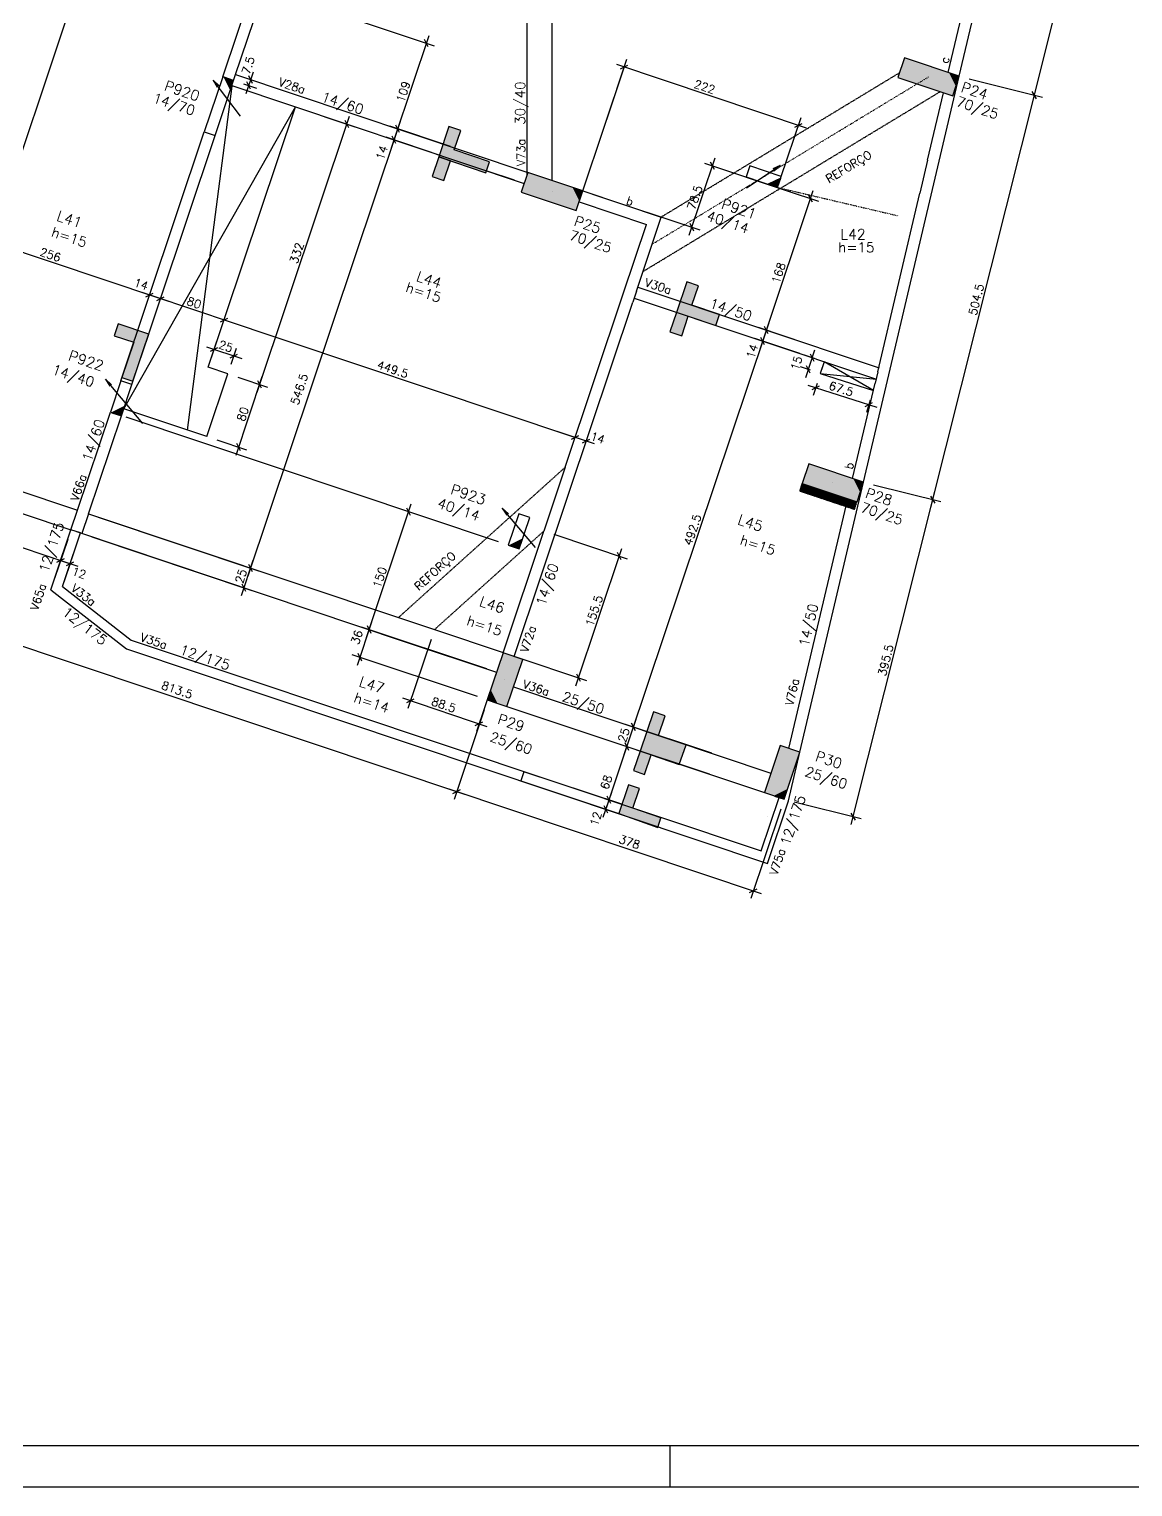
# Model space of a CAD drawing. Extents: x 3196 to 9141, y -1880 to 2325.
# Drawn here: x 6517 to 7851, y -1880 to -118 of the extents above; entities that cross this region are included whole.
import ezdxf

# ---------------------------------------------------------------- set-up
doc = ezdxf.new("R2010")
doc.units = 0
doc.header["$MEASUREMENT"] = 0
doc.linetypes.add('ESTILO_TQS_0001', pattern=[1, 0.7, -0.3])
doc.linetypes.add('ESTILO_TQS_0004', pattern=[2, 0.5, -0.4, 0.1, -0.4, 0.1, -0.5])
doc.layers.get('0').update_dxf_attribs({"linetype": 'CONTINUOUS'})
for name, color, linetype in [('1', 1, 'CONTINUOUS'), ('10', 10, 'CONTINUOUS'), ('2', 2, 'CONTINUOUS'), ('201', 7, 'ESTILO_TQS_0001'), ('205', 5, 'ESTILO_TQS_0004'), ('221', 11, 'CONTINUOUS'), ('3', 3, 'CONTINUOUS'), ('4', 4, 'CONTINUOUS'), ('7', 7, 'CONTINUOUS'), ('8', 8, 'CONTINUOUS')]:
    doc.layers.add(name, color=color, linetype=linetype)
doc.styles.get("Standard").update_dxf_attribs({"font": 'ROMANS.SHX'})

# ---------------------------------------------------------------- blocks, each defined once
blk = doc.blocks.new('_H7', base_point=(15616.014671, -1966.579242))
for p, q in [((16957.137681, -2862.176402), (16965.038347, -2854.275736)), ((16957.316889, -2861.431509), (16964.614533, -2854.133864)), ((16957.561495, -2862.318274), (16965.462161, -2854.417608)), ((16957.601539, -2860.581173), (16964.19072, -2853.991993)), ((16957.886189, -2859.730838), (16963.766906, -2853.850121)), ((16957.985309, -2862.460145), (16965.885975, -2854.55948)), ((16958.170839, -2858.880503), (16963.343092, -2853.708249)), ((16958.409123, -2862.602017), (16966.309788, -2854.701351)), ((16958.455488, -2858.030168), (16962.919278, -2853.566378)), ((16958.740138, -2857.179832), (16962.495465, -2853.424506)), ((16958.832936, -2862.743889), (16966.733602, -2854.843223)), ((16959.024788, -2856.329497), (16962.071651, -2853.282634)), ((16959.25675, -2862.88576), (16967.157416, -2854.985095)), ((16959.309438, -2855.479162), (16961.647837, -2853.140763)), ((16959.594088, -2854.628827), (16961.224023, -2852.998891)), ((16959.680564, -2863.027632), (16967.581229, -2855.126966)), ((16959.878738, -2853.778491), (16960.80021, -2852.857019)), ((16960.104378, -2863.169504), (16968.005043, -2855.268838)), ((16960.163387, -2852.928156), (16960.376396, -2852.715148)), ((16960.528191, -2863.311375), (16968.428857, -2855.41071)), ((16960.952005, -2863.453247), (16968.852671, -2855.552581)), ((16961.375819, -2863.595119), (16969.276484, -2855.694453)), ((16961.799632, -2863.73699), (16969.700298, -2855.836325)), ((16962.223446, -2863.878862), (16970.124112, -2855.978197)), ((16962.64726, -2864.020734), (16970.547926, -2856.120068)), ((16963.071074, -2864.162606), (16970.971739, -2856.26194)), ((16963.494887, -2864.304477), (16971.395553, -2856.403812)), ((16963.918701, -2864.446349), (16971.819367, -2856.545683)), ((16964.342515, -2864.588221), (16972.24318, -2856.687555)), ((16964.766329, -2864.730092), (16972.666994, -2856.829427)), ((16965.190142, -2864.871964), (16973.090808, -2856.971298)), ((16965.613956, -2865.013836), (16973.514622, -2857.11317)), ((16966.03777, -2865.155707), (16973.938435, -2857.255042)), ((16966.461584, -2865.297579), (16974.362249, -2857.396913)), ((16966.885397, -2865.439451), (16974.786063, -2857.538785)), ((16967.309211, -2865.581322), (16975.209877, -2857.680657)), ((16967.733025, -2865.723194), (16975.63369, -2857.822529)), ((16968.156838, -2865.865066), (16976.057504, -2857.9644)), ((16968.580652, -2866.006938), (16976.481318, -2858.106272)), ((16969.004466, -2866.148809), (16976.905132, -2858.248144)), ((16969.42828, -2866.290681), (16977.328945, -2858.390015)), ((16969.852093, -2866.432553), (16977.752759, -2858.531887)), ((16970.275907, -2866.574424), (16978.176573, -2858.673759)), ((16970.699721, -2866.716296), (16978.600386, -2858.81563)), ((16971.123535, -2866.858168), (16979.0242, -2858.957502)), ((16971.547348, -2867.000039), (16979.448014, -2859.099374)), ((16971.971162, -2867.141911), (16979.871828, -2859.241245)), ((16972.394976, -2867.283783), (16980.295641, -2859.383117)), ((16972.818789, -2867.425654), (16980.719455, -2859.524989)), ((16973.242603, -2867.567526), (16981.143269, -2859.666861)), ((16973.666417, -2867.709398), (16981.567083, -2859.808732)), ((16974.090231, -2867.85127), (16981.990896, -2859.950604)), ((16974.514044, -2867.993141), (16982.41471, -2860.092476)), ((16974.937858, -2868.135013), (16982.838524, -2860.234347)), ((16975.361672, -2868.276885), (16983.262337, -2860.376219)), ((16975.785486, -2868.418756), (16983.686151, -2860.518091)), ((16976.209299, -2868.560628), (16984.109965, -2860.659962)), ((16976.633113, -2868.7025), (16984.533779, -2860.801834)), ((16977.056927, -2868.844371), (16984.957592, -2860.943706)), ((16977.480741, -2868.986243), (16985.381406, -2861.085577)), ((16977.904554, -2869.128115), (16985.80522, -2861.227449)), ((16978.328368, -2869.269987), (16986.229034, -2861.369321)), ((16978.752182, -2869.411858), (16986.652847, -2861.511193)), ((16979.175995, -2869.55373), (16987.076661, -2861.653064)), ((16979.599809, -2869.695602), (16987.500475, -2861.794936)), ((16980.023623, -2869.837473), (16987.924289, -2861.936808)), ((16980.447437, -2869.979345), (16988.348102, -2862.078679)), ((16980.87125, -2870.121217), (16988.771916, -2862.220551)), ((16981.295064, -2870.263088), (16989.19573, -2862.362423)), ((16981.718878, -2870.40496), (16989.619543, -2862.504294)), ((16982.142692, -2870.546832), (16990.043357, -2862.646166)), ((16982.566505, -2870.688703), (16990.467171, -2862.788038)), ((16982.990319, -2870.830575), (16990.890985, -2862.92991)), ((16983.414133, -2870.972447), (16991.314798, -2863.071781)), ((16983.837946, -2871.114319), (16991.738612, -2863.213653)), ((16984.26176, -2871.25619), (16992.162426, -2863.355525)), ((16984.685574, -2871.398062), (16992.58624, -2863.497396)), ((16985.109388, -2871.539934), (16993.010053, -2863.639268)), ((16985.533201, -2871.681805), (16993.433867, -2863.78114)), ((16985.957015, -2871.823677), (16993.857681, -2863.923011)), ((16986.380829, -2871.965549), (16994.281495, -2864.064883)), ((16986.804643, -2872.10742), (16994.705308, -2864.206755)), ((16987.228456, -2872.249292), (16995.129122, -2864.348626)), ((16987.65227, -2872.391164), (16995.552936, -2864.490498)), ((16988.076084, -2872.533035), (16995.976749, -2864.63237)), ((16988.499898, -2872.674907), (16996.400563, -2864.774242)), ((16988.923711, -2872.816779), (16996.824377, -2864.916113)), ((16989.347525, -2872.958651), (16997.248191, -2865.057985)), ((16989.771339, -2873.100522), (16997.672004, -2865.199857)), ((16990.195152, -2873.242394), (16998.095818, -2865.341728)), ((16990.618966, -2873.384266), (16998.519632, -2865.4836)), ((16991.04278, -2873.526137), (16998.943446, -2865.625472)), ((16991.466594, -2873.668009), (16999.367259, -2865.767343)), ((16991.890407, -2873.809881), (16999.791073, -2865.909215)), ((16992.314221, -2873.951752), (17000.214887, -2866.051087)), ((16992.738035, -2874.093624), (17000.6387, -2866.192958)), ((16993.161849, -2874.235496), (17001.062514, -2866.33483)), ((16993.585662, -2874.377368), (17001.486328, -2866.476702)), ((16994.009476, -2874.519239), (17001.910142, -2866.618574)), ((16994.43329, -2874.661111), (17002.333955, -2866.760445)), ((16994.857103, -2874.802983), (17002.757769, -2866.902317)), ((16995.280917, -2874.944854), (17003.181583, -2867.044189)), ((16995.704731, -2875.086726), (17003.605397, -2867.18606)), ((16996.128545, -2875.228598), (17004.02921, -2867.327932)), ((16996.552358, -2875.370469), (17004.453024, -2867.469804)), ((16996.976172, -2875.512341), (17004.876838, -2867.611675)), ((16997.399986, -2875.654213), (17005.300652, -2867.753547)), ((16997.8238, -2875.796084), (17005.724465, -2867.895419)), ((16998.247613, -2875.937956), (17006.148279, -2868.037291)), ((16998.671427, -2876.079828), (17006.572093, -2868.179162)), ((16999.095241, -2876.2217), (17006.995906, -2868.321034)), ((16999.519055, -2876.363571), (17007.41972, -2868.462906)), ((16999.942868, -2876.505443), (17007.843534, -2868.604777)), ((17000.366682, -2876.647315), (17008.267348, -2868.746649)), ((17000.790496, -2876.789186), (17008.691161, -2868.888521)), ((17001.214309, -2876.931058), (17009.114975, -2869.030392)), ((17001.638123, -2877.07293), (17009.538789, -2869.172264)), ((17002.061937, -2877.214801), (17009.962603, -2869.314136)), ((17002.485751, -2877.356673), (17010.386416, -2869.456007)), ((17002.909564, -2877.498545), (17010.81023, -2869.597879)), ((17003.333378, -2877.640416), (17011.234044, -2869.739751)), ((17003.757192, -2877.782288), (17011.657857, -2869.881623)), ((17004.181006, -2877.92416), (17012.081671, -2870.023494)), ((17004.604819, -2878.066032), (17012.505485, -2870.165366)), ((17005.028633, -2878.207903), (17012.929299, -2870.307238)), ((17005.452447, -2878.349775), (17013.353112, -2870.449109)), ((17005.87626, -2878.491647), (17013.776926, -2870.590981)), ((17006.300074, -2878.633518), (17014.20074, -2870.732853)), ((17006.723888, -2878.77539), (17014.624554, -2870.874724)), ((17007.147702, -2878.917262), (17015.048367, -2871.016596)), ((17007.571515, -2879.059133), (17015.472181, -2871.158468)), ((17007.995329, -2879.201005), (17015.895995, -2871.300339)), ((17008.419143, -2879.342877), (17016.319809, -2871.442211)), ((17008.842957, -2879.484748), (17016.743622, -2871.584083)), ((17009.26677, -2879.62662), (17017.167436, -2871.725955)), ((17009.690584, -2879.768492), (17017.59125, -2871.867826)), ((17010.114398, -2879.910364), (17018.015063, -2872.009698)), ((17010.538212, -2880.052235), (17018.438877, -2872.15157)), ((17010.962025, -2880.194107), (17018.862691, -2872.293441)), ((17011.385839, -2880.335979), (17019.286505, -2872.435313)), ((17011.809653, -2880.47785), (17019.710318, -2872.577185)), ((17012.233466, -2880.619722), (17020.134132, -2872.719056)), ((17012.65728, -2880.761594), (17020.557946, -2872.860928)), ((17013.081094, -2880.903465), (17020.98176, -2873.0028)), ((17013.504908, -2881.045337), (17021.405573, -2873.144671)), ((17013.928721, -2881.187209), (17021.829387, -2873.286543)), ((17014.352535, -2881.329081), (17022.253201, -2873.428415)), ((17014.776349, -2881.470952), (17022.677014, -2873.570287)), ((17015.200163, -2881.612824), (17023.100828, -2873.712158)), ((17015.623976, -2881.754696), (17023.524642, -2873.85403)), ((17016.04779, -2881.896567), (17023.948456, -2873.995902)), ((17016.471604, -2882.038439), (17024.372269, -2874.137773)), ((17016.895417, -2882.180311), (17024.796083, -2874.279645)), ((17017.319231, -2882.322182), (17025.219897, -2874.421517)), ((17017.743045, -2882.464054), (17025.643711, -2874.563388)), ((17018.166859, -2882.605926), (17026.067524, -2874.70526)), ((17018.590672, -2882.747797), (17026.491338, -2874.847132)), ((17019.014486, -2882.889669), (17026.436031, -2875.468124)), ((17019.4383, -2883.031541), (17026.151381, -2876.31846)), ((17019.862114, -2883.173413), (17025.866731, -2877.168795)), ((17020.285927, -2883.315284), (17025.582081, -2878.01913)), ((17020.709741, -2883.457156), (17025.297432, -2878.869465)), ((17021.133555, -2883.599028), (17025.012782, -2879.719801)), ((17021.557369, -2883.740899), (17024.728132, -2880.570136)), ((17021.981182, -2883.882771), (17024.443482, -2881.420471)), ((17022.404996, -2884.024643), (17024.158832, -2882.270806)), ((17022.82881, -2884.166514), (17023.874183, -2883.121142)), ((17023.252623, -2884.308386), (17023.589533, -2883.971477))]:
    blk.add_line(p, q)

msp = doc.modelspace()

# ---------------------------------------------------------------- linework, layer by layer
at = {"layer": '1', "linetype": 'Continuous'}
for p, q in [((7603.736368, -175.644385), (7603.736368, -175.644385)), ((6750.875318, -196.663885), (6750.875318, -196.663885)), ((6733.197036, -526.699195), (6838.614668, -211.781785)), ((7404.462418, -296.286385), (7404.462418, -296.286385)), ((7148.652518, -314.127135), (7148.652518, -314.127135)), ((6756.907971, -534.623318), (6733.197036, -526.699195)), ((7476.114518, -524.793135), (7472.940518, -534.274985)), ((6731.513253, -610.485758), (6756.907971, -534.623318)), ((7472.940518, -534.274985), (7537.058868, -554.619635)), ((6627.832768, -564.234385), (6627.832768, -564.234385)), ((6731.513253, -610.485758), (6630.978918, -576.887485)), ((7488.119468, -666.427985), (7488.119468, -666.427985)), ((7108.690518, -724.935635), (7108.690518, -724.935635)), ((7091.821018, -904.435835), (7091.821018, -904.435835)), ((7408.832618, -1070.053435), (7408.832618, -1070.053435)), ((7290.999868, -1830.446935), (7290.999868, -1880.446935)), ((3196.000918, -1880.446935), (9140.999868, -1880.446935))]:
    msp.add_line(p, q, dxfattribs=at)
at = {"layer": '1'}
msp.add_line((7472.940518, -534.274985), (7540.704418, -541.140535), dxfattribs=at)
at = {"layer": '1', "linetype": 'Continuous'}
msp.add_lwpolyline([(7477.702168, -520.050435), (7472.940518, -534.274985), (7537.058868, -554.619635), (7477.702168, -520.050435)], dxfattribs=at)
at = {"layer": '1', "linetype": 'ESTILO_TQS_0001'}
for points in [[(7095.299818, -710.080035), (7164.626968, -647.588985)], [(6962.993968, -829.339635), (7095.299818, -710.080035)], [(7006.558468, -843.922685), (7122.081268, -739.791185)], [(7122.081268, -739.791185), (7138.810568, -724.711535)]]:
    msp.add_lwpolyline(points, dxfattribs=at)
at = {"layer": '10', "linetype": 'Continuous'}
for points in [[(7566.578618, -176.387585), (7640.894118, -174.901185), (7574.514568, -152.680585)], [(7640.894118, -174.901185), (7574.514568, -152.680585), (7574.514568, -152.680585)], [(6752.482668, -176.111135), (6760.052768, -191.299735), (6760.052768, -191.299735)], [(6763.862018, -179.920385), (6752.482668, -176.111135), (6760.052768, -191.299735)], [(7566.578618, -176.387585), (7632.958168, -198.608185), (7640.894118, -174.901185)], [(7629.514768, -171.091935), (7637.084868, -186.280535), (7637.084868, -186.280535)], [(7640.894118, -174.901185), (7629.514768, -171.091935), (7637.084868, -186.280535)], [(7632.958168, -198.608185), (7640.894118, -174.901185), (7640.894118, -174.901185)], [(7111.494768, -314.870335), (7185.810268, -313.383935), (7119.430718, -291.163335)], [(7185.810268, -313.383935), (7119.430718, -291.163335), (7119.430718, -291.163335)], [(7425.015168, -297.893735), (7409.826568, -305.463835), (7409.826568, -305.463835)], [(7421.205918, -309.273085), (7425.015168, -297.893735), (7409.826568, -305.463835)], [(7111.494768, -314.870335), (7177.874318, -337.090935), (7185.810268, -313.383935)], [(7174.430918, -309.574685), (7182.001018, -324.763285), (7182.001018, -324.763285)], [(7185.810268, -313.383935), (7174.430918, -309.574685), (7182.001018, -324.763285)], [(7177.874318, -337.090935), (7185.810268, -313.383935), (7185.810268, -313.383935)], [(6631.931268, -574.042685), (6616.742668, -581.612785), (6616.742668, -581.612785)], [(6628.122018, -585.422035), (6631.931268, -574.042685), (6616.742668, -581.612785)], [(7450.961718, -667.171185), (7525.277218, -665.684785), (7458.897668, -643.464185)], [(7525.277218, -665.684785), (7458.897668, -643.464185), (7458.897668, -643.464185)], [(7450.961718, -667.171185), (7517.341268, -689.391735), (7525.277218, -665.684785)], [(7513.897868, -661.875535), (7521.467968, -677.064135), (7521.467968, -677.064135)], [(7525.277218, -665.684785), (7513.897868, -661.875535), (7521.467968, -677.064135)], [(7517.341268, -689.391735), (7525.277218, -665.684785), (7525.277218, -665.684785)], [(7112.789018, -734.743935), (7097.600418, -742.314035), (7097.600418, -742.314035)], [(7108.979768, -746.123285), (7112.789018, -734.743935), (7097.600418, -742.314035)], [(7089.481018, -872.020185), (7070.451718, -928.922585), (7070.451718, -928.922585)], [(7113.190368, -879.949085), (7089.481018, -872.020185), (7070.451718, -928.922585)], [(7113.190368, -879.949085), (7070.451718, -928.922585), (7094.161018, -936.851485)], [(7070.451718, -928.922585), (7081.832168, -932.728485), (7074.257568, -917.542135)], [(7070.451718, -928.922585), (7094.161018, -936.851485), (7094.161018, -936.851485)], [(7081.832168, -932.728485), (7074.257568, -917.542135), (7074.257568, -917.542135)], [(7424.400718, -984.140835), (7405.371368, -1041.043285), (7405.371368, -1041.043285)], [(7448.110068, -992.069735), (7424.400718, -984.140835), (7405.371368, -1041.043285)], [(7448.110068, -992.069735), (7405.371368, -1041.043285), (7429.080718, -1048.972135)], [(7432.886568, -1037.591735), (7417.700218, -1045.166335), (7417.700218, -1045.166335)], [(7429.080718, -1048.972185), (7432.886568, -1037.591735), (7417.700218, -1045.166335)], [(7405.371368, -1041.043285), (7429.080718, -1048.972135), (7429.080718, -1048.972135)]]:
    msp.add_solid(points, dxfattribs=at)
at = {"layer": '2', "linetype": 'Continuous'}
for p, q in [((7729.269468, -207.392085), (7846.324718, 259.001815)), ((6805.469168, -70.780635), (7006.382818, -138.035635)), ((6373.233718, -668.828735), (6566.701268, -90.875235)), ((6959.041518, -247.957535), (7000.074318, -125.378485)), ((6999.130368, -139.336285), (6994.669618, -130.386335)), ((7214.735568, -226.975485), (7239.147818, -154.049035)), ((6778.993918, -195.536535), (6787.736268, -169.443285)), ((6786.788568, -183.400835), (6782.330218, -174.449685)), ((7185.810268, -313.383935), (7236.506218, -161.939985)), ((7226.490668, -160.357435), (7455.894418, -237.150735)), ((7231.498468, -165.762185), (7240.448418, -161.301435)), ((6761.626768, -186.597685), (6707.802318, -602.561635)), ((6775.723218, -183.894385), (6791.652718, -189.231485)), ((6778.111868, -176.765035), (6794.041368, -182.102135)), ((6784.399968, -190.530185), (6779.941568, -181.579035)), ((7606.540918, -696.390485), (7734.138068, -187.993685)), ((7653.017968, -177.944385), (7741.402968, -200.127185)), ((7734.272318, -201.982735), (7729.135218, -193.403035)), ((7734.272318, -201.982735), (7729.135218, -193.403035)), ((6631.008668, -576.798635), (6838.614668, -211.781835)), ((6954.598318, -261.230935), (6965.390218, -228.991885)), ((7425.173768, -297.420035), (7449.586018, -224.493535)), ((6781.260318, -779.050485), (6960.946968, -242.265335)), ((7026.005668, -259.828085), (6952.733068, -235.300385)), ((6964.446268, -242.949685), (6959.985468, -233.999735)), ((6964.446268, -242.949685), (6959.985468, -233.999735)), ((7024.133368, -235.446885), (7011.753468, -272.429835)), ((7030.421718, -263.915385), (7038.357568, -240.208385)), ((7441.936668, -236.206685), (7450.886618, -231.745985)), ((7014.867168, -270.860285), (6948.289818, -248.573785)), ((6960.003018, -256.223085), (6955.542268, -247.273135)), ((6960.003018, -256.223085), (6955.542268, -247.273135)), ((7073.094368, -278.199885), (7030.421718, -263.915385)), ((7011.751518, -272.435635), (7003.817618, -296.136835)), ((7025.975718, -277.197135), (7011.751518, -272.435635)), ((7011.753468, -272.429835), (7068.650318, -291.475785)), ((7018.041868, -300.898335), (7025.975718, -277.197135)), ((7068.650318, -291.475785), (7073.094368, -278.199885)), ((7314.499218, -367.008085), (7345.805318, -273.487485)), ((7333.123268, -279.787585), (7433.059368, -313.241235)), ((7344.861318, -287.445285), (7340.400568, -278.495285)), ((7103.141368, -300.446585), (7070.405818, -289.488335)), ((7404.579318, -491.354585), (7464.239668, -313.133735)), ((7433.059418, -313.240985), (7470.550218, -325.790935)), ((7197.663768, -317.351935), (7327.156418, -360.699635)), ((7463.295618, -327.091485), (7458.834918, -318.141535)), ((7463.297768, -327.091535), (7458.837018, -318.141585)), ((6410.047668, -354.780785), (6671.780018, -442.394585)), ((7319.903968, -362.000285), (7315.443218, -353.050285)), ((6652.814418, -436.045935), (6685.055918, -446.838635)), ((6657.822218, -441.450635), (6666.772168, -436.989885)), ((6657.822218, -441.450635), (6666.772168, -436.989885)), ((6666.090318, -440.489985), (6761.868268, -472.551235)), ((7311.492418, -423.285935), (7299.112568, -460.268885)), ((7317.780818, -451.754435), (7325.716668, -428.047435)), ((6671.098168, -445.894685), (6680.048118, -441.433935)), ((6671.098168, -445.894685), (6680.048118, -441.433935)), ((7350.970668, -462.864635), (7317.780818, -451.754435)), ((6661.175668, -486.675385), (6624.192718, -474.295535)), ((6742.902618, -466.202585), (7173.342968, -610.290735)), ((6747.910468, -471.607285), (6756.860418, -467.146535)), ((6747.910468, -471.607285), (6756.860418, -467.146535)), ((7299.112568, -460.268885), (7291.176718, -483.975885)), ((7305.400918, -488.737385), (7313.336768, -465.030385)), ((7313.336768, -465.030385), (7346.526568, -476.140535)), ((7346.526568, -476.140535), (7350.970668, -462.864635)), ((7400.135118, -504.630535), (7410.928118, -472.389035)), ((6619.431218, -488.519735), (6643.138268, -496.455535)), ((6642.129668, -543.572235), (6661.175668, -486.675385)), ((7243.954368, -971.182835), (7406.483918, -485.664985)), ((7448.110568, -510.145135), (7393.826768, -491.973335)), ((7456.685618, -498.252035), (7398.270918, -478.697435)), ((7405.539868, -499.622735), (7401.079168, -490.672785)), ((7405.539868, -499.622735), (7401.079168, -490.672785)), ((7409.984068, -486.346835), (7405.523368, -477.396835)), ((7409.984068, -486.346835), (7405.523368, -477.396835)), ((6643.138268, -496.455535), (6628.853768, -539.128185)), ((7455.361268, -538.935785), (7466.471068, -505.747035)), ((7465.527118, -519.704835), (7461.066368, -510.754885)), ((7461.087018, -530.307035), (7449.052768, -526.278635)), ((7465.848168, -516.083935), (7453.813918, -512.055535)), ((7460.765968, -533.927935), (7456.305218, -524.977985)), ((6628.853768, -539.128185), (6642.129668, -543.572235)), ((7469.160068, -546.189585), (7464.469518, -560.972235)), ((7457.962218, -548.416185), (7541.143918, -574.809635)), ((7463.054668, -553.741235), (7471.933168, -549.139885)), ((6018.653318, -580.823835), (6564.291818, -763.474035)), ((7527.172968, -574.085935), (7536.051468, -569.484585)), ((7533.278368, -566.534235), (7528.587818, -581.316935)), ((7083.849168, -737.714685), (6633.920918, -587.141435)), ((7154.377368, -603.942035), (7199.491318, -619.043785)), ((7172.257768, -613.655835), (7181.207718, -609.195035)), ((7172.257818, -613.655835), (7181.207768, -609.195085)), ((7185.533568, -618.099835), (7194.483518, -613.639035)), ((7537.401868, -668.727885), (7618.674418, -689.125585)), ((7510.343768, -1079.677685), (7611.409518, -676.992135)), ((7611.543768, -690.981135), (7606.406718, -682.401485)), ((7611.543768, -690.981135), (7606.406718, -682.401485)), ((6924.577668, -853.438935), (6978.577718, -691.965385)), ((6977.637868, -705.923435), (6973.174468, -696.974785)), ((6600.286518, -707.924835), (6793.917468, -772.741985)), ((6563.314568, -734.890635), (6547.442918, -782.304685)), ((6592.350718, -731.631835), (6785.981668, -796.449035)), ((7150.664068, -728.679435), (7239.493868, -758.414785)), ((6545.326168, -757.125385), (6575.671418, -767.283335)), ((6551.410868, -770.451185), (6557.983318, -750.816935)), ((6558.822318, -786.113885), (6570.249868, -751.975785)), ((7177.626168, -911.732235), (7233.185368, -745.757685)), ((7232.241468, -759.715435), (7227.780668, -750.765485)), ((6550.334018, -762.530135), (6559.283968, -758.069335)), ((6550.334018, -762.530135), (6559.283968, -758.069335)), ((6561.713618, -766.339385), (6570.663568, -761.878635)), ((6566.282218, -763.829335), (6563.014268, -773.591785)), ((6773.324518, -802.757485), (6787.609018, -760.084885)), ((6786.665068, -774.042635), (6782.204268, -765.092685)), ((6786.665068, -774.042635), (6782.204268, -765.092685)), ((6253.421718, -778.571985), (7042.865368, -1042.835035)), ((6778.729218, -797.749685), (6774.268468, -788.799735)), ((6913.375118, -886.937335), (6930.920768, -834.471435)), ((7069.799568, -891.459735), (6918.265468, -840.783635)), ((6929.980918, -848.429485), (6925.517518, -839.480835)), ((6929.980918, -848.429485), (6925.517518, -839.480835)), ((7002.547018, -855.761535), (6974.283618, -939.173685)), ((7058.597018, -924.958185), (6907.062918, -874.282035)), ((6918.778368, -881.927885), (6914.314968, -872.979285)), ((7101.453518, -875.688435), (7190.283318, -905.423785)), ((7085.469568, -883.859035), (7057.206168, -967.271185)), ((7183.030918, -906.724435), (7178.570118, -897.774485)), ((6968.021718, -926.493435), (7069.886418, -961.009285)), ((6973.009618, -931.916535), (6981.975918, -927.488685)), ((7066.483768, -940.776135), (7030.208268, -1049.143485)), ((7271.406513, -943.464498), (7255.198563, -990.765298)), ((7277.492713, -971.976948), (7285.596563, -948.326848)), ((7055.932218, -960.014035), (7064.898468, -955.586235)), ((7236.018368, -994.889735), (7250.303218, -952.217285)), ((7341.892768, -993.422785), (7237.646018, -958.525635)), ((7249.359118, -966.175035), (7244.898468, -957.225085)), ((7249.359118, -966.175035), (7244.898468, -957.225085)), ((7214.432268, -1059.372985), (7242.367218, -975.924185)), ((7339.093568, -1018.849285), (7229.710018, -982.232535)), ((7241.423118, -989.881935), (7236.962418, -980.931985)), ((7241.423118, -989.881935), (7236.962418, -980.931985)), ((7310.602813, -983.322398), (7277.492713, -971.976948)), ((7302.498713, -1006.973098), (7310.602813, -983.322398)), ((7255.198563, -990.765298), (7247.094663, -1014.415398)), ((7260.338713, -1018.953598), (7268.442613, -995.303498)), ((7268.442613, -995.303498), (7302.498713, -1006.973098)), ((7023.899768, -1036.486335), (7401.494418, -1162.884585)), ((7028.907618, -1041.891085), (7037.857568, -1037.430285)), ((7028.907618, -1041.891085), (7037.857568, -1037.430285)), ((7241.259313, -1031.445098), (7229.265463, -1066.447498)), ((7246.399463, -1059.633348), (7254.503363, -1035.983248)), ((7184.711818, -1051.532935), (7223.280218, -1064.443885)), ((7188.521118, -1040.153635), (7227.089468, -1053.064585)), ((7210.623018, -1070.752285), (7220.781118, -1040.407435)), ((7216.027768, -1065.744485), (7211.567068, -1056.794485)), ((7219.837018, -1054.365185), (7215.376368, -1045.415185)), ((7219.837018, -1054.365185), (7215.376368, -1045.415185)), ((7441.204718, -1052.015085), (7522.477218, -1072.412785)), ((7229.265463, -1066.447498), (7276.455151, -1082.996192)), ((7280.345151, -1071.643842), (7246.399463, -1059.633348)), ((7276.455151, -1082.996192), (7280.345151, -1071.643842)), ((7425.112818, -1060.825685), (7388.837268, -1169.193085)), ((7515.346568, -1074.268335), (7510.209518, -1065.688685)), ((7387.536618, -1161.940635), (7396.486568, -1157.479885))]:
    msp.add_line(p, q, dxfattribs=at)
at = {"layer": '2'}
for p, q in [((7114.506765, -1015.756947), (7110.846653, -1026.796141)), ((7233.155285, -1055.09559), (7114.506765, -1015.756947)), ((7110.846653, -1026.796141), (7229.426697, -1066.11208))]:
    msp.add_line(p, q, dxfattribs=at)
at = {"layer": '2', "linetype": 'Continuous'}
for points in [[(6772.249468, -223.241185), (6739.189968, -179.444435), (6746.204918, -186.571235), (6739.189968, -179.444435), (6744.121368, -188.143985)], [(7011.753468, -272.429835), (7068.650318, -291.475785), (7073.094368, -278.199885), (7030.421718, -263.915385), (7038.357568, -240.208385), (7024.133368, -235.446885), (7011.753468, -272.429835)], [(7003.817618, -296.136835), (7018.041868, -300.898335), (7025.975718, -277.197135), (7011.751518, -272.435635), (7003.817618, -296.136835)], [(7383.605268, -309.752635), (7424.442918, -282.527535), (7416.917618, -289.113135), (7424.442918, -282.527535), (7415.469568, -286.941035)], [(7346.526568, -476.140535), (7350.970668, -462.864635), (7317.780818, -451.754435), (7325.716668, -428.047435), (7311.492418, -423.285935), (7299.112568, -460.268885), (7291.176718, -483.975885), (7305.400918, -488.737385), (7313.336768, -465.030385), (7346.526568, -476.140535)], [(6628.853768, -539.128185), (6642.129668, -543.572235), (6661.175668, -486.675385), (6624.192718, -474.295535), (6619.431218, -488.519735), (6643.138268, -496.455535), (6628.853768, -539.128185)], [(6654.151868, -594.783985), (6608.954168, -541.216385), (6616.345318, -547.952185), (6608.954168, -541.216385), (6614.350118, -549.635635)], [(7128.883418, -744.428235), (7088.532968, -697.188685), (7095.964768, -703.879635), (7088.532968, -697.188685), (7093.979768, -705.575135)], [(7302.498713, -1006.973098), (7310.602813, -983.322398), (7277.492713, -971.976948), (7285.596563, -948.326848), (7271.406513, -943.464498), (7255.198563, -990.765298), (7247.094663, -1014.415398), (7260.338713, -1018.953598), (7268.442613, -995.303498), (7302.498713, -1006.973098)], [(7229.265463, -1066.447498), (7276.455151, -1082.996192), (7280.345151, -1071.643842), (7246.399463, -1059.633348), (7254.503363, -1035.983248), (7241.259313, -1031.445098), (7229.265463, -1066.447498)]]:
    msp.add_lwpolyline(points, dxfattribs=at)
for points in [[(7011.753468, -272.429835), (7038.357568, -240.208385), (7024.133368, -235.446885)], [(7011.753468, -272.429835), (7030.421718, -263.915385), (7038.357568, -240.208385)], [(7038.357568, -240.208385), (7024.133368, -235.446885), (7024.133368, -235.446885)], [(7030.421718, -263.915385), (7038.357568, -240.208385), (7038.357568, -240.208385)], [(7011.753468, -272.429835), (7073.094368, -278.199885), (7030.421718, -263.915385)], [(7073.094368, -278.199885), (7030.421718, -263.915385), (7030.421718, -263.915385)], [(7003.817618, -296.136835), (7025.975718, -277.197135), (7011.751518, -272.435635)], [(7003.817618, -296.136835), (7018.041868, -300.898335), (7025.975718, -277.197135)], [(7025.975718, -277.197135), (7011.751518, -272.435635), (7011.751518, -272.435635)], [(7011.753468, -272.429835), (7068.650318, -291.475785), (7073.094368, -278.199885)], [(7018.041868, -300.898335), (7025.975718, -277.197135), (7025.975718, -277.197135)], [(7068.650318, -291.475785), (7073.094368, -278.199885), (7073.094368, -278.199885)], [(7311.492418, -423.285935), (7299.112568, -460.268885), (7299.112568, -460.268885)], [(7317.780818, -451.754435), (7311.492418, -423.285935), (7299.112568, -460.268885)], [(7325.716668, -428.047435), (7311.492418, -423.285935), (7311.492418, -423.285935)], [(7317.780818, -451.754435), (7325.716668, -428.047435), (7311.492418, -423.285935)], [(7317.780818, -451.754435), (7299.112568, -460.268885), (7299.112568, -460.268885)], [(7346.526568, -476.140535), (7317.780818, -451.754435), (7299.112568, -460.268885)], [(7350.970668, -462.864635), (7317.780818, -451.754435), (7317.780818, -451.754435)], [(7346.526568, -476.140535), (7350.970668, -462.864635), (7317.780818, -451.754435)], [(6624.192718, -474.295535), (6619.431218, -488.519735), (6619.431218, -488.519735)], [(6661.175668, -486.675385), (6624.192718, -474.295535), (6619.431218, -488.519735)], [(7299.112568, -460.268885), (7291.176718, -483.975885), (7305.400918, -488.737385)], [(7299.112568, -460.268885), (7305.400918, -488.737385), (7313.336768, -465.030385)], [(7299.112568, -460.268885), (7313.336768, -465.030385), (7313.336768, -465.030385)], [(7346.526568, -476.140535), (7299.112568, -460.268885), (7313.336768, -465.030385)], [(7305.400918, -488.737385), (7313.336768, -465.030385), (7313.336768, -465.030385)], [(6661.175668, -486.675385), (6619.431218, -488.519735), (6643.138268, -496.455535)], [(6619.431218, -488.519735), (6643.138268, -496.455535), (6643.138268, -496.455535)], [(6628.853768, -539.128185), (6642.129668, -543.572235), (6661.175668, -486.675385)], [(6628.853768, -539.128185), (6661.175668, -486.675385), (6643.138268, -496.455535)], [(6642.129668, -543.572235), (6661.175668, -486.675385), (6661.175668, -486.675385)], [(6661.175668, -486.675385), (6643.138268, -496.455535), (6643.138268, -496.455535)], [(7291.176718, -483.975885), (7305.400918, -488.737385), (7305.400918, -488.737385)], [(7271.406513, -943.464498), (7255.198563, -990.765298), (7255.198563, -990.765298)], [(7277.492713, -971.976948), (7271.406513, -943.464498), (7255.198563, -990.765298)], [(7285.596563, -948.326848), (7271.406513, -943.464498), (7271.406513, -943.464498)], [(7277.492713, -971.976948), (7285.596563, -948.326848), (7271.406513, -943.464498)], [(7277.492713, -971.976948), (7255.198563, -990.765298), (7247.094663, -1014.415398)], [(7277.492713, -971.976948), (7247.094663, -1014.415398), (7268.442613, -995.303498)], [(7277.492713, -971.976948), (7268.442613, -995.303498), (7268.442613, -995.303498)], [(7302.498713, -1006.973098), (7277.492713, -971.976948), (7268.442613, -995.303498)], [(7310.602813, -983.322398), (7277.492713, -971.976948), (7277.492713, -971.976948)], [(7302.498713, -1006.973098), (7310.602813, -983.322398), (7277.492713, -971.976948)], [(7255.198563, -990.765298), (7247.094663, -1014.415398), (7247.094663, -1014.415398)], [(7247.094663, -1014.415398), (7260.338713, -1018.953598), (7268.442613, -995.303498)], [(7247.094663, -1014.415398), (7268.442613, -995.303498), (7268.442613, -995.303498)], [(7260.338713, -1018.953598), (7268.442613, -995.303498), (7268.442613, -995.303498)], [(7229.265463, -1066.447498), (7254.503363, -1035.983248), (7241.259313, -1031.445098)], [(7229.265463, -1066.447498), (7246.399463, -1059.633348), (7254.503363, -1035.983248)], [(7254.503363, -1035.983248), (7241.259313, -1031.445098), (7241.259313, -1031.445098)], [(7246.399463, -1059.633348), (7254.503363, -1035.983248), (7254.503363, -1035.983248)], [(7229.265463, -1066.447498), (7280.345151, -1071.643842), (7246.399463, -1059.633348)], [(7229.265463, -1066.447498), (7276.455151, -1082.996192), (7280.345151, -1071.643842)], [(7280.345151, -1071.643842), (7246.399463, -1059.633348), (7246.399463, -1059.633348)], [(7276.455151, -1082.996192), (7280.345151, -1071.643842), (7280.345151, -1071.643842)]]:
    msp.add_solid(points, dxfattribs=at)
at = {"layer": '201'}
for p, q in [((7280.447583, -345.06384), (7568.488745, -170.681479)), ((7258.628581, -410.877417), (7617.691791, -193.497755))]:
    msp.add_line(p, q, dxfattribs=at)
at = {"layer": '205'}
for p, q in [((7269.670892, -377.890224), (7603.736368, -175.644385)), ((7421.205918, -309.273085), (7567.41072, -343.638791))]:
    msp.add_line(p, q, dxfattribs=at)
at = {"layer": '221'}
for p, q in [((6792.155274, -556.967648), (6903.907604, -223.126393)), ((6862.311623, -219.747671), (6862.311623, -219.747671)), ((6874.165128, -223.715595), (6910.216069, -235.783536)), ((6902.963644, -237.084173), (6898.502886, -228.134221)), ((6730.946332, -501.88462), (6773.626013, -516.148042)), ((6735.956833, -507.286861), (6744.904577, -502.821677)), ((6737.159097, -514.843729), (6743.600354, -495.569897)), ((6759.667768, -515.210985), (6768.615512, -510.745801)), ((6760.870032, -522.767852), (6767.311289, -503.49402)), ((6733.197036, -526.699195), (6733.197036, -526.699195)), ((6756.907971, -534.623318), (6756.907971, -534.623318)), ((6756.907971, -534.623318), (6756.907971, -534.623318)), ((6756.907971, -534.623318), (6756.907971, -534.623318)), ((6766.760555, -632.830088), (6798.503952, -538.00204)), ((6768.761476, -538.591242), (6804.812417, -550.659184)), ((6768.761476, -538.591242), (6804.812417, -550.659184)), ((6797.559992, -551.95982), (6793.099234, -543.009868)), ((6797.559992, -551.95982), (6793.099234, -543.009868)), ((6731.513253, -610.485758), (6731.513253, -610.485758)), ((6743.366758, -614.453683), (6779.417699, -626.521624)), ((6772.165274, -627.82226), (6767.704516, -618.872309))]:
    msp.add_line(p, q, dxfattribs=at)
at = {"layer": '3', "linetype": 'Continuous'}
for points in [[(7566.578618, -176.387585), (7632.958168, -198.608185), (7640.894118, -174.901185), (7574.514568, -152.680585), (7566.578618, -176.387585)], [(6741.640405, -246.29958), (6763.862018, -179.920385), (6750.586118, -175.476235), (6728.364505, -241.85548), (6741.640405, -246.29958)], [(6763.862018, -179.920385), (6752.482668, -176.111135), (6760.052768, -191.299735), (6763.862018, -179.920385)], [(7640.894118, -174.901185), (7629.514768, -171.091935), (7637.084868, -186.280535), (7640.894118, -174.901185)], [(7111.494768, -314.870335), (7177.874318, -337.090935), (7185.810268, -313.383935), (7119.430718, -291.163335), (7111.494768, -314.870335)], [(7383.274768, -296.575585), (7421.205918, -309.273085), (7425.650018, -295.997185), (7387.718868, -283.299685), (7383.274768, -296.575585)], [(7421.205918, -309.273085), (7425.015168, -297.893735), (7409.826568, -305.463835), (7421.205918, -309.273085)], [(7185.810268, -313.383935), (7174.430918, -309.574685), (7182.001018, -324.763285), (7185.810268, -313.383935)], [(6628.122018, -585.422035), (6640.819468, -547.490835), (6627.543568, -543.046735), (6614.846118, -580.977885), (6628.122018, -585.422035)], [(6628.122018, -585.422035), (6631.931268, -574.042685), (6616.742668, -581.612785), (6628.122018, -585.422035)], [(7450.961718, -667.171185), (7517.341268, -689.391735), (7525.277218, -665.684785), (7458.897668, -643.464185), (7450.961718, -667.171185)], [(7525.277218, -665.684785), (7513.897868, -661.875535), (7521.467968, -677.064135), (7525.277218, -665.684785)], [(7108.979768, -746.123285), (7121.677218, -708.192085), (7108.401318, -703.747985), (7095.703818, -741.679135), (7108.979768, -746.123285)], [(7108.979768, -746.123285), (7112.789018, -734.743935), (7097.600418, -742.314035), (7108.979768, -746.123285)], [(7113.190368, -879.949085), (7089.481018, -872.020185), (7070.451718, -928.922585), (7094.161018, -936.851485), (7113.190368, -879.949085)], [(7070.451718, -928.922585), (7081.832168, -932.728485), (7074.257568, -917.542135), (7070.451718, -928.922585)], [(7448.110068, -992.069735), (7424.400718, -984.140835), (7405.371368, -1041.043285), (7429.080718, -1048.972135), (7448.110068, -992.069735)], [(7429.080718, -1048.972185), (7432.886568, -1037.591735), (7417.700218, -1045.166335), (7429.080718, -1048.972185)]]:
    msp.add_lwpolyline(points, dxfattribs=at)
at = {"layer": '7', "linetype": 'Continuous'}
msp.add_line((3321.000918, -1830.446935), (9090.999868, -1830.446935), dxfattribs=at)
at = {"layer": '8', "linetype": 'Continuous'}
for p, q in [((7185.810268, -313.383935), (7280.626218, -345.162885)), ((7181.366068, -326.660185), (7262.907768, -353.990085)), ((7250.697268, -434.570985), (7280.626218, -345.162885)), ((7235.199318, -436.764885), (7262.907768, -353.990085)), ((7434.553618, -1050.804235), (7448.369518, -992.156535))]:
    msp.add_line(p, q, dxfattribs=at)
for points in [[(7118.652518, -293.488035), (7118.652518, 19.310615)], [(7640.894018, -174.901485), (7686.267318, 17.705515)], [(7148.652518, -276.286385), (7148.652518, -0.689385)], [(7627.562168, -170.438335), (7667.550718, -0.689385)], [(6750.596468, -175.479735), (6786.067068, -69.529885)], [(6765.472818, -175.143435), (6803.787568, -60.698185)], [(6763.870768, -179.923285), (6765.472818, -175.143435)], [(6766.259618, -172.794035), (7119.430718, -291.164385)], [(7611.920718, -297.891485), (7640.894018, -174.901485)], [(6761.813168, -186.040835), (7114.994818, -304.414735)], [(7602.627068, -276.286385), (7621.805568, -194.874835)], [(6627.540268, -543.045635), (6728.373655, -241.85853)], [(6640.816168, -547.489735), (6741.649555, -246.30263)], [(7148.652518, -300.945385), (7148.652518, -276.286385)], [(7602.627068, -276.286385), (7593.204118, -316.286385)], [(7554.208518, -542.876185), (7611.920718, -297.891485)], [(7542.340918, -532.197485), (7593.204118, -316.286385)], [(7164.626968, -647.588985), (7235.199318, -436.764885)], [(7250.697268, -434.570985), (7246.253218, -447.846935)], [(7252.284468, -429.829585), (7543.928118, -527.456085)], [(7168.928368, -678.843085), (7246.253218, -447.846935)], [(7247.840418, -443.105535), (7540.704418, -541.140535)], [(7511.946018, -661.222135), (7539.117218, -545.881935)], [(7525.279768, -665.677185), (7554.208518, -542.876185)], [(7542.340918, -532.197485), (7539.117218, -545.881935)], [(6575.157068, -699.512885), (6614.841518, -580.976385)], [(6588.433018, -703.956935), (6628.117468, -585.420485)], [(6342.821918, -621.739635), (6575.157068, -699.512885)], [(6334.893018, -645.448985), (6567.221768, -723.220035)], [(7164.626968, -647.588985), (7138.810568, -724.711535)], [(7448.369518, -992.156535), (7525.279768, -665.677185)], [(7102.775018, -876.465985), (7168.928368, -678.843085)], [(7435.036668, -987.697735), (7506.189418, -685.658635)], [(6567.221268, -723.219885), (6575.157068, -699.512885)], [(6588.433018, -703.956935), (6580.497168, -727.663935)], [(6588.433018, -703.956935), (6962.993968, -829.339635)], [(6542.891868, -795.899535), (6567.221768, -723.220035)], [(6556.963118, -791.667535), (6578.601168, -727.029235)], [(6578.601168, -727.029235), (6567.221268, -723.219885)], [(6573.858768, -725.441785), (6970.144668, -858.096835)], [(7089.497818, -872.025785), (7138.810568, -724.711535)], [(6556.963118, -791.667535), (6639.921068, -856.512985)], [(6542.891868, -795.899535), (6634.155968, -867.237635)], [(6962.993968, -829.339635), (7006.558468, -843.922685)], [(7006.558468, -843.922685), (7089.599868, -871.720485)], [(6639.921068, -856.512985), (7401.587918, -1111.477835)], [(6970.144668, -858.096835), (7081.654268, -895.424185)], [(6634.155968, -867.237635), (7409.157968, -1126.666335)], [(7089.599868, -871.720485), (7089.497668, -872.025785)], [(7102.087618, -913.149085), (7413.302568, -1017.327035)], [(7094.158718, -936.858435), (7405.373718, -1041.036385)], [(7401.587918, -1111.477835), (7423.173668, -1046.996735)], [(7409.157968, -1126.666335), (7434.553618, -1050.804235)]]:
    msp.add_lwpolyline(points, dxfattribs=at)

# ---------------------------------------------------------------- block references
at = {"layer": '2'}
msp.add_blockref('_H7', (6106.727418, 218.922065), dxfattribs=at)

# ---------------------------------------------------------------- texts
at = {"layer": '1', "linetype": 'Continuous'}
for s, height, rotation, p in [('c', 10, 76.744256, (7627.421768, -160.131535)), ('V28a', 10, 341.470682, (6817.143318, -185.860785)), ('30/40', 12, 90, (7116.152518, -233.488035)), ('14/70', 12, 341.492, (6665.053468, -205.894635)), ('14/60', 12, 341.470682, (6868.802218, -204.652485)), ('70/25', 12, 341.492, (7636.147018, -210.257485)), ('V73a', 10, 90, (7116.152518, -283.488035)), ('REFORÇO', 10, 31.191, (7483.386908, -304.429034)), ('b', 10, 341.470682, (7237.352618, -329.295685)), ('40/14', 12, 341.492, (7334.461068, -348.577185)), ('h=15', 12, 341.492243, (6542.567918, -368.118485)), ('70/25', 12, 341.492, (7168.440268, -372.044085)), ('V30a', 10, 341.492, (7259.868168, -428.188785)), ('h=15', 12, 341.492243, (6970.799618, -434.894385)), ('14/50', 12, 341.492, (7337.975718, -454.440035)), ('14/40', 12, 341.492, (6543.323068, -534.298385)), ('14/60', 12, 71.490134, (6591.834468, -641.823035)), ('b', 10, 76.744256, (7511.805618, -650.915335)), ('V66a', 10, 71.490134, (6575.961068, -689.236485)), ('40/14', 12, 341.492, (7009.222368, -696.011335)), ('70/25', 12, 341.492, (7520.530118, -701.041035)), ('12/175', 12, 71.492, (6539.51411, -775.937964)), ('h=15', 12, 341.492243, (7374.721718, -740.465885)), ('REFORÇO', 10, 42.031, (6987.664818, -797.456485)), ('14/60', 12, 71.492276, (7140.223468, -816.227085)), ('V65a', 10, 71.491723, (6527.223502, -821.447702)), ('V33a', 10, 321.986448, (6566.381368, -795.856335)), ('12/175', 12, 321.986, (6555.650268, -824.911135)), ('h=15', 12, 341.492243, (7044.460868, -838.015985)), ('14/50', 12, 76.744256, (7458.630918, -865.329285)), ('V72a', 10, 71.492276, (7119.307318, -872.468985)), ('V35a', 10, 341.492243, (6650.197468, -857.316635)), ('12/175', 12, 341.492, (6697.611518, -873.188285)), ('V36a', 10, 341.492243, (7112.364018, -913.952735)), ('V76a', 10, 76.744256, (7440.008668, -936.491685)), ('h=14', 12, 341.492243, (6908.061918, -931.182185)), ('25/50', 12, 341.492243, (7159.778018, -929.824385)), ('25/60', 12, 341.509, (7072.459168, -978.461535)), ('25/60', 12, 341.509, (7453.296118, -1020.481535)), ('12/175', 12, 71.491, (7435.677506, -1106.046503)), ('V75a', 10, 71.491471, (7420.711198, -1141.834956))]:
    msp.add_text(s, height=height, rotation=rotation, dxfattribs=at).set_placement(p)
msp.add_text('h=15', height=12, dxfattribs=at).set_placement((7494.624818, -387.628535))
at = {"layer": '2', "linetype": 'Continuous'}
for s, rotation, p in [('7.5', 71.47687, (6782.838468, -173.386785)), ('109', 71.492, (6969.492268, -207.286885)), ('222', 341.492, (7319.386168, -188.290735)), ('14', 71.492243, (6945.078518, -276.924535)), ('78.5', 71.492, (7321.276118, -337.312785)), ('256', 341.492243, (6528.590218, -391.298785)), ('168', 71.492, (7423.152518, -426.421185)), ('14', 341.492243, (6642.314768, -428.287935)), ('504.5', 75.911, (7661.587418, -464.739835)), ('80', 341.492, (6706.397068, -450.818885)), ('14', 71.491768, (7392.667118, -517.126285)), ('449.5', 341.492, (6936.316368, -527.783435)), ('15', 71.492, (7446.155968, -531.475385)), ('546.5', 71.492, (6841.850768, -573.063535)), ('67.5', 342.396, (7482.350168, -553.007035)), ('14', 341.492, (7194.121768, -614.082685)), ('492.5', 71.492, (7317.136568, -743.118135)), ('12', 341.492243, (6567.285568, -777.403685)), ('25', 71.492243, (6774.765018, -789.003385)), ('150', 71.509, (6941.120818, -794.511635)), ('155.5', 71.492, (7198.116918, -841.068585)), ('36', 71.509, (6914.819818, -862.880235)), ('395.5', 75.911, (7552.124568, -900.882685)), ('813.5', 341.492, (6675.669368, -915.419435)), ('88.5', 341.282, (7001.921768, -934.812635)), ('25', 71.491768, (7237.458968, -981.135685)), ('68', 71.492, (7216.248418, -1038.129785)), ('12', 71.491768, (7203.545618, -1082.443685)), ('378', 341.492, (7228.482918, -1101.293135))]:
    msp.add_text(s, height=10, rotation=rotation, dxfattribs=at).set_placement(p)
at = {"layer": '221'}
for s, rotation, p in [('332', 71.492189, (6840.742523, -402.370644)), ('25', 341.520527, (6744.701132, -503.318335)), ('80', 71.492189, (6776.930507, -592.998286))]:
    msp.add_text(s, height=10, rotation=rotation, dxfattribs=at).set_placement(p)
at = {"layer": '4', "linetype": 'Continuous'}
for s, rotation, p in [('P920', 341.492, (6678.917718, -191.519435)), ('P24', 341.492, (7641.860918, -193.188435)), ('P921', 341.492, (7352.166118, -334.275335)), ('L41', 341.492243, (6549.043568, -348.773535)), ('P25', 341.492, (7174.154118, -354.975085)), ('L44', 341.492243, (6983.624218, -421.898385)), ('P922', 341.492, (6563.077918, -517.791285)), ('P923', 341.492, (7024.942618, -679.577885)), ('P28', 341.492, (7526.244018, -683.971985)), ('L45', 341.492243, (7371.990468, -716.006035)), ('L46', 341.492243, (7059.764418, -814.887685)), ('L47', 341.492243, (6914.537518, -911.837235)), ('P29', 341.509, (7081.762968, -957.318385)), ('P30', 341.509, (7465.754118, -1002.210685))]:
    msp.add_text(s, height=12.5, rotation=rotation, dxfattribs=at).set_placement(p)
msp.add_text('L42', height=12.5, dxfattribs=at).set_placement((7497.297218, -372.038885))

doc.saveas('drawing.dxf')
